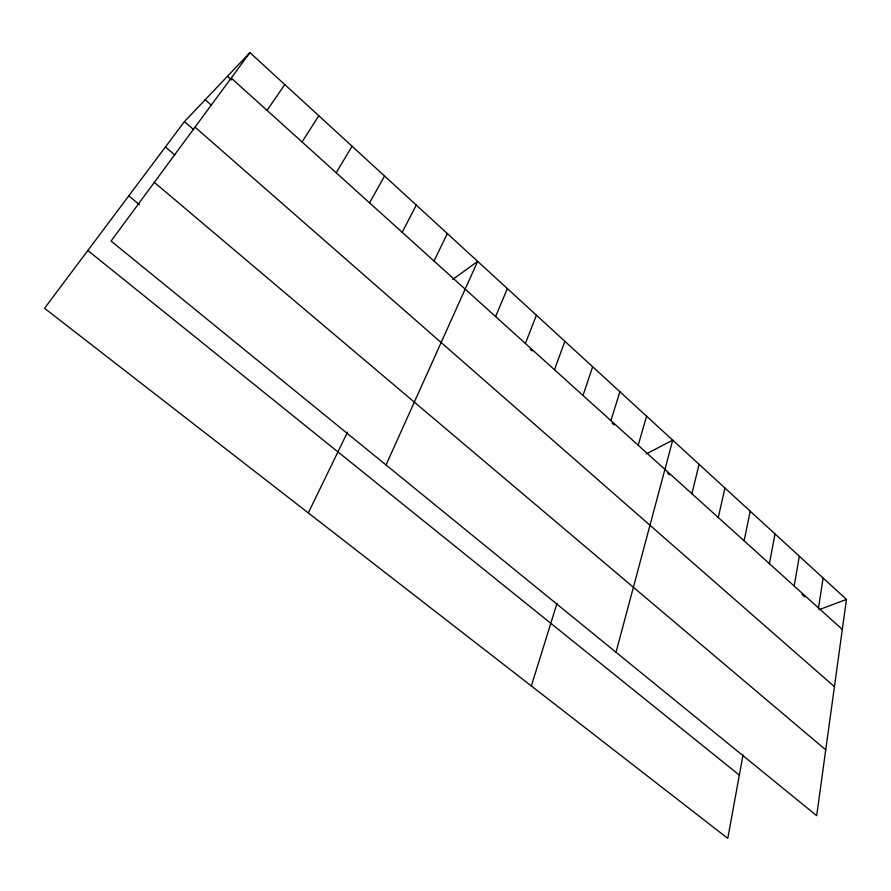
<?xml version="1.0" encoding="UTF-8"?>
<svg xmlns="http://www.w3.org/2000/svg" width="891" height="891" viewBox="0 0 891 891"><rect width="100%" height="100%" fill="white"/><g stroke="black" fill="none" stroke-linecap="round" stroke-linejoin="round"><path stroke-width="1.34" d="M846.45 599.409L816.679 815.666L111.074 241.06L249.937 52.625L846.45 599.409L819.018 609.722M818.517 607.952L823.106 578.014M794.215 586.033L799.305 556.196M743.027 754.922L727.78 838.375L44.55 308.286L184.448 121.577L249.937 52.625M769.423 563.669L775.014 533.932M744.119 540.826L750.222 511.211M718.28 517.515L724.929 488.023M691.884 493.692L699.101 464.345M616.026 652.268L672.727 440.165L646.242 453.931M638.19 445.255L646.588 416.208M531.348 685.97L556.998 603.374M610.892 420.619L619.913 391.75M583.004 395.459L592.66 366.78M554.514 369.743L564.838 341.275M525.389 343.469L536.404 315.214M495.608 316.606L507.358 288.584M386.037 464.979L477.665 261.364L452.739 279.429M434.028 261.041L447.315 233.542M308.308 512.926L347.523 432.146M402.175 232.295L416.275 205.086M369.576 202.881L384.522 175.995M336.208 172.776L352.045 146.213M302.049 141.947L318.8 115.752M267.055 110.384L284.775 84.556M87.841 250.516L739.341 775.125M128.794 195.853L139.475 204.763M154.332 182.365L825.745 749.854M165.425 146.97L174.836 155.067M195.018 127.157L834.433 686.683M184.448 121.577L193.603 129.585M205.208 99.714L211.39 105.205M227.461 76.292L231.515 79.945M530.089 349.183L532.105 350.998M612.139 423.169L614.177 425.007M667.415 473.01L669.419 474.825M801.844 594.23L804.874 596.97M231.214 78.04L842.318 629.436"/></g></svg>
